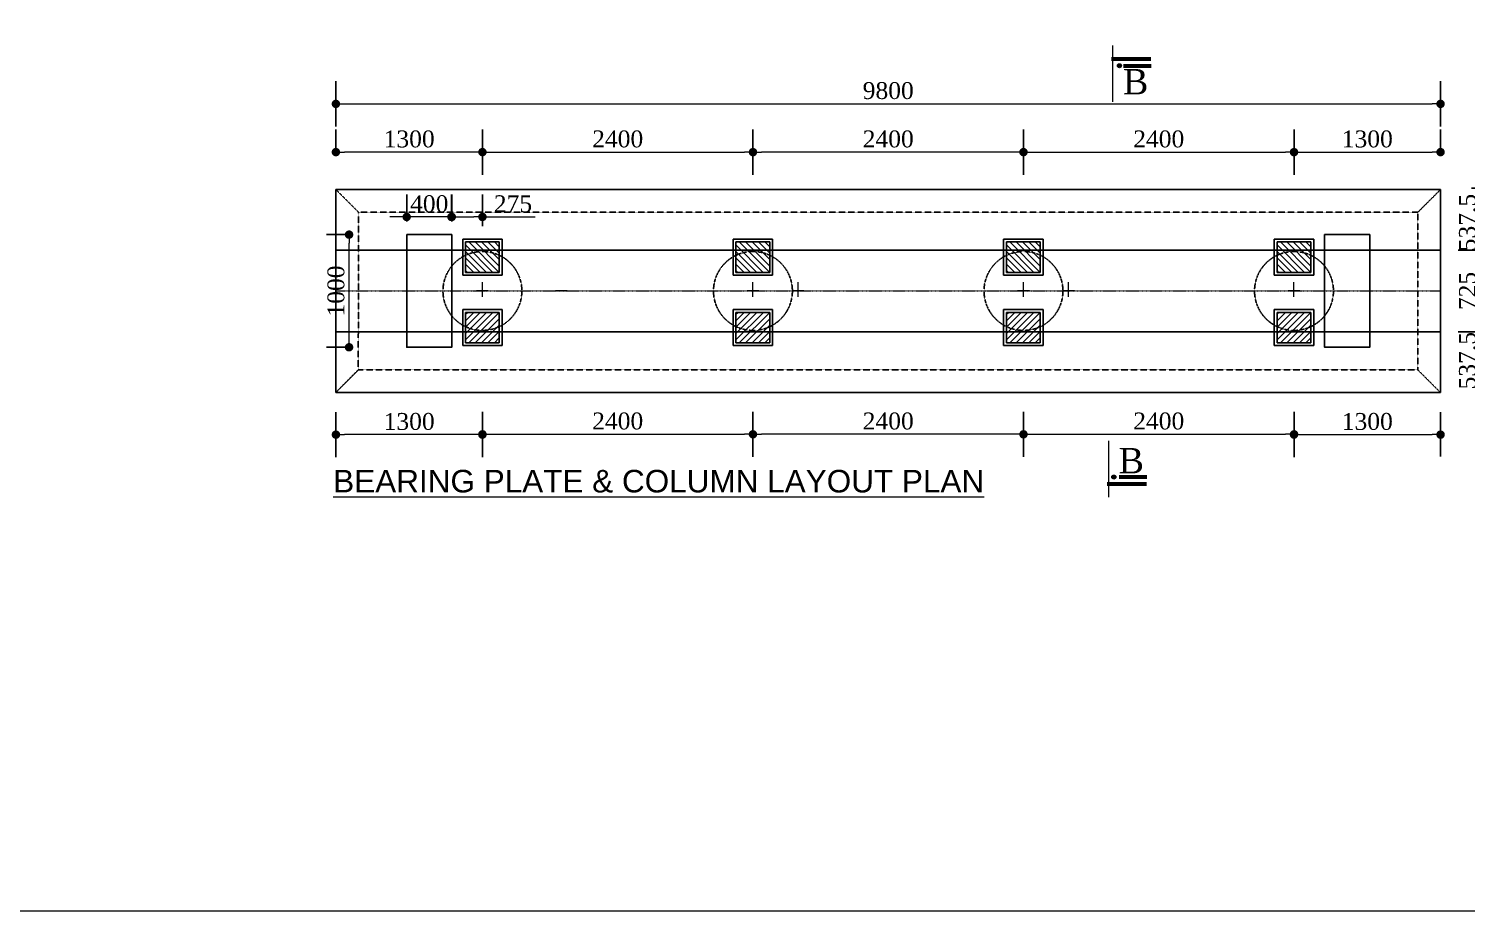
# Model space of a CAD drawing. Header units: millimetres. Extents: x -571543 to 35267, y -84886 to 197746.
# Drawn here: x -443008 to -430255, y -84886 to -77058 of the extents above; entities that cross this region are included whole.
import ezdxf

# ---------------------------------------------------------------- set-up
doc = ezdxf.new("R2010")
doc.units = ezdxf.units.MM
doc.header["$PDMODE"] = 2
for name, pattern in [('CENTER', [2, 1.25, -0.25, 0.25, -0.25]), ('DASHED', [0.75, 0.5, -0.25]), ('HIDDEN', [9.525, 6.35, -3.175])]:
    doc.linetypes.add(name, pattern=pattern)
doc.layers.get('Defpoints').update_dxf_attribs({"lineweight": 13})
for name, color, linetype, lineweight in [('Center Line', 34, 'Continuous', 15), ('Dimision', 96, 'Continuous', 18), ('hatch', 65, 'Continuous', 15), ('Hatching', 65, 'Continuous', 20), ('Text', 7, 'Continuous', 15)]:
    doc.layers.add(name, color=color, linetype=linetype, lineweight=lineweight)
doc.layers.add('Pire Line', color=11, linetype='Continuous')
doc.styles.add('ROMANS', font='arial.ttf', dxfattribs={"height": 200})
doc.styles.get("Standard").update_dxf_attribs({"font": 'times.ttf'})
doc.dimstyles.new('ISO-25', dxfattribs={"dimtxt": 175, "dimasz": 100, "dimexe": 65, "dimexo": 115.625, "dimgap": 40, "dimtad": 1, "dimtoh": 1, "dimdec": 0, "dimtxsty": 'Standard', "dimblk": 'DOT', "dimcen": 300, "dimclrd": 256, "dimclre": 256, "dimclrt": 256, "dimadec": 0, "dimazin": 0, "dimtfac": 1, "dimtdec": 0, "dimtix": 1, "dimtmove": 0, "dimatfit": 3, "dimldrblk": 'DOT', "dimfxl": 75, "dimlwd": -1, "dimarcsym": 0})

# ---------------------------------------------------------------- blocks, each defined once
blk = doc.blocks.new('_Dot')
at = {"color": 0, "linetype": 'ByBlock', "lineweight": -2}
blk.add_line((-0.5, 0), (-1, 0), dxfattribs=at)
at = {"color": 0, "linetype": 'ByBlock', "const_width": 0.5}
blk.add_lwpolyline([(-0.25, 0, 1), (0.25, 0, 1)], format="xyb", close=True, dxfattribs=at)
blk = doc.blocks.new('*D96')
at = {"layer": 'Defpoints', "color": 0, "ltscale": 3, "transparency": 16777216}
for p in [(-430483, -77724), (-440283, -78196), (-430483, -78196)]:
    blk.add_point(p, dxfattribs=at)
at = {"layer": 'Dimision', "lineweight": -2, "ltscale": 3, "transparency": 16777216}
for p, q in [((-440283, -77924), (-440283, -77524)), ((-430483, -77924), (-430483, -77524))]:
    blk.add_line(p, q, dxfattribs=at)
at = {"layer": 'Dimision', "ltscale": 3, "transparency": 16777216}
blk.add_line((-440208, -77724), (-430558, -77724), dxfattribs=at)
at = {"layer": 'Dimision', "ltscale": 3, "transparency": 16777216, "xscale": 75, "yscale": 75, "zscale": 75, "rotation": 180}
blk.add_blockref('_Dot', (-440283, -77724), dxfattribs=at)
at = {"layer": 'Dimision', "ltscale": 3, "transparency": 16777216, "xscale": 75, "yscale": 75, "zscale": 75}
blk.add_blockref('_Dot', (-430483, -77724), dxfattribs=at)
at = {"layer": 'Dimision', "ltscale": 3, "transparency": 16777216, "insert": (-435383, -77607), "char_height": 150, "attachment_point": 5}
blk.add_mtext('9800', dxfattribs=at)
blk = doc.blocks.new('*D97')
at = {"layer": 'Defpoints', "color": 0, "ltscale": 3, "transparency": 16777216}
for p in [(-436583, -78152), (-438983, -78484), (-436583, -78484)]:
    blk.add_point(p, dxfattribs=at)
at = {"layer": 'Dimision', "lineweight": -2, "ltscale": 3, "transparency": 16777216}
for p, q in [((-438983, -78352), (-438983, -77952)), ((-436583, -78352), (-436583, -77952))]:
    blk.add_line(p, q, dxfattribs=at)
at = {"layer": 'Dimision', "ltscale": 3, "transparency": 16777216}
blk.add_line((-438908, -78152), (-436658, -78152), dxfattribs=at)
at = {"layer": 'Dimision', "ltscale": 3, "transparency": 16777216, "xscale": 75, "yscale": 75, "zscale": 75, "rotation": 180}
blk.add_blockref('_Dot', (-438983, -78152), dxfattribs=at)
at = {"layer": 'Dimision', "ltscale": 3, "transparency": 16777216, "xscale": 75, "yscale": 75, "zscale": 75}
blk.add_blockref('_Dot', (-436583, -78152), dxfattribs=at)
at = {"layer": 'Dimision', "ltscale": 3, "transparency": 16777216, "insert": (-437783, -78036), "char_height": 150, "attachment_point": 5}
blk.add_mtext('2400', dxfattribs=at)
blk = doc.blocks.new('*D98')
at = {"layer": 'Defpoints', "color": 0, "ltscale": 3, "transparency": 16777216}
for p in [(-430401, -78484), (-430402, -80284), (-429737, -80284)]:
    blk.add_point(p, dxfattribs=at)
at = {"layer": 'Dimision', "lineweight": -2, "ltscale": 3, "transparency": 16777216}
for p, q in [((-429937, -78484), (-429537, -78484)), ((-429937, -80284), (-429537, -80284))]:
    blk.add_line(p, q, dxfattribs=at)
at = {"layer": 'Dimision', "ltscale": 3, "transparency": 16777216}
blk.add_line((-429737, -78559), (-429737, -80209), dxfattribs=at)
at = {"layer": 'Dimision', "ltscale": 3, "transparency": 16777216, "xscale": 75, "yscale": 75, "zscale": 75}
for p, rotation in [((-429737, -78484), 90), ((-429737, -80284), 270)]:
    blk.add_blockref('_Dot', p, dxfattribs=dict(at, rotation=rotation))
at = {"layer": 'Dimision', "ltscale": 3, "transparency": 16777216, "insert": (-429853, -79384), "char_height": 150, "attachment_point": 5, "rotation": 90}
blk.add_mtext('1800', dxfattribs=at)
blk = doc.blocks.new('*D99')
at = {"layer": 'Defpoints', "color": 0, "ltscale": 3, "transparency": 16777216}
for p in [(-430483, -78152), (-430483, -78304), (-431783, -78484)]:
    blk.add_point(p, dxfattribs=at)
at = {"layer": 'Dimision', "lineweight": -2, "ltscale": 3, "transparency": 16777216}
for p, q in [((-431783, -78352), (-431783, -77952)), ((-430483, -78188), (-430483, -77952))]:
    blk.add_line(p, q, dxfattribs=at)
at = {"layer": 'Dimision', "ltscale": 3, "transparency": 16777216}
blk.add_line((-431708, -78152), (-430558, -78152), dxfattribs=at)
at = {"layer": 'Dimision', "ltscale": 3, "transparency": 16777216, "xscale": 75, "yscale": 75, "zscale": 75, "rotation": 180}
blk.add_blockref('_Dot', (-431783, -78152), dxfattribs=at)
at = {"layer": 'Dimision', "ltscale": 3, "transparency": 16777216, "xscale": 75, "yscale": 75, "zscale": 75}
blk.add_blockref('_Dot', (-430483, -78152), dxfattribs=at)
at = {"layer": 'Dimision', "ltscale": 3, "transparency": 16777216, "insert": (-431133, -78036), "char_height": 150, "attachment_point": 5}
blk.add_mtext('1300', dxfattribs=at)
blk = doc.blocks.new('*D100')
at = {"layer": 'Defpoints', "color": 0, "ltscale": 3, "transparency": 16777216}
for p in [(-440283, -78152), (-440283, -78304), (-438983, -78484)]:
    blk.add_point(p, dxfattribs=at)
at = {"layer": 'Dimision', "lineweight": -2, "ltscale": 3, "transparency": 16777216}
for p, q in [((-440283, -78188), (-440283, -77952)), ((-438983, -78352), (-438983, -77952))]:
    blk.add_line(p, q, dxfattribs=at)
at = {"layer": 'Dimision', "ltscale": 3, "transparency": 16777216}
blk.add_line((-439058, -78152), (-440208, -78152), dxfattribs=at)
at = {"layer": 'Dimision', "ltscale": 3, "transparency": 16777216, "xscale": 75, "yscale": 75, "zscale": 75, "rotation": 180}
blk.add_blockref('_Dot', (-440283, -78152), dxfattribs=at)
at = {"layer": 'Dimision', "ltscale": 3, "transparency": 16777216, "xscale": 75, "yscale": 75, "zscale": 75}
blk.add_blockref('_Dot', (-438983, -78152), dxfattribs=at)
at = {"layer": 'Dimision', "ltscale": 3, "transparency": 16777216, "insert": (-439633, -78036), "char_height": 150, "attachment_point": 5}
blk.add_mtext('1300', dxfattribs=at)
blk = doc.blocks.new('*D101')
at = {"layer": 'Defpoints', "color": 0, "ltscale": 3, "transparency": 16777216}
for p in [(-430484, -79746), (-430126, -79746), (-430280, -80296)]:
    blk.add_point(p, dxfattribs=at)
at = {"layer": 'Dimision', "lineweight": -2, "ltscale": 3, "transparency": 16777216}
for p, q in [((-430326, -79746), (-429926, -79746)), ((-430164, -80296), (-429926, -80296))]:
    blk.add_line(p, q, dxfattribs=at)
at = {"layer": 'Dimision', "ltscale": 3, "transparency": 16777216}
blk.add_line((-430126, -80221), (-430126, -79821), dxfattribs=at)
at = {"layer": 'Dimision', "ltscale": 3, "transparency": 16777216, "xscale": 75, "yscale": 75, "zscale": 75}
for p, rotation in [((-430126, -79746), 90), ((-430126, -80296), 270)]:
    blk.add_blockref('_Dot', p, dxfattribs=dict(at, rotation=rotation))
at = {"layer": 'Dimision', "ltscale": 3, "transparency": 16777216, "insert": (-430243, -80002), "char_height": 150, "attachment_point": 5, "rotation": 90}
blk.add_mtext('537.5', dxfattribs=at)
blk = doc.blocks.new('*D102')
at = {"layer": 'Defpoints', "color": 0, "ltscale": 3, "transparency": 16777216}
for p in [(-430483, -79021), (-430126, -79021), (-430484, -79746)]:
    blk.add_point(p, dxfattribs=at)
at = {"layer": 'Dimision', "lineweight": -2, "ltscale": 3, "transparency": 16777216}
for p, q in [((-430326, -79021), (-429926, -79021)), ((-430326, -79746), (-429926, -79746))]:
    blk.add_line(p, q, dxfattribs=at)
at = {"layer": 'Dimision', "ltscale": 3, "transparency": 16777216}
blk.add_line((-430126, -79671), (-430126, -79096), dxfattribs=at)
at = {"layer": 'Dimision', "ltscale": 3, "transparency": 16777216, "xscale": 75, "yscale": 75, "zscale": 75}
for p, rotation in [((-430126, -79021), 90), ((-430126, -79746), 270)]:
    blk.add_blockref('_Dot', p, dxfattribs=dict(at, rotation=rotation))
at = {"layer": 'Dimision', "ltscale": 3, "transparency": 16777216, "insert": (-430243, -79384), "char_height": 150, "attachment_point": 5, "rotation": 90}
blk.add_mtext('725', dxfattribs=at)
blk = doc.blocks.new('*D103')
at = {"layer": 'Defpoints', "color": 0, "ltscale": 3, "transparency": 16777216}
for p in [(-430325, -78471), (-430126, -78471), (-430483, -79021)]:
    blk.add_point(p, dxfattribs=at)
at = {"layer": 'Dimision', "lineweight": -2, "ltscale": 3, "transparency": 16777216}
for p, q in [((-430209, -78471), (-429926, -78471)), ((-430326, -79021), (-429926, -79021))]:
    blk.add_line(p, q, dxfattribs=at)
at = {"layer": 'Dimision', "ltscale": 3, "transparency": 16777216}
blk.add_line((-430126, -78946), (-430126, -78546), dxfattribs=at)
at = {"layer": 'Dimision', "ltscale": 3, "transparency": 16777216, "xscale": 75, "yscale": 75, "zscale": 75}
for p, rotation in [((-430126, -78471), 90), ((-430126, -79021), 270)]:
    blk.add_blockref('_Dot', p, dxfattribs=dict(at, rotation=rotation))
at = {"layer": 'Dimision', "ltscale": 3, "transparency": 16777216, "insert": (-430243, -78777), "char_height": 150, "attachment_point": 5, "rotation": 90}
blk.add_mtext('537.5', dxfattribs=at)
blk = doc.blocks.new('*D104')
at = {"layer": 'Defpoints', "color": 0, "ltscale": 3, "transparency": 16777216}
for p in [(-436583, -78152), (-436583, -78484), (-434183, -78684)]:
    blk.add_point(p, dxfattribs=at)
at = {"layer": 'Dimision', "lineweight": -2, "ltscale": 3, "transparency": 16777216}
for p, q in [((-436583, -78352), (-436583, -77952)), ((-434183, -78352), (-434183, -77952))]:
    blk.add_line(p, q, dxfattribs=at)
at = {"layer": 'Dimision', "ltscale": 3, "transparency": 16777216}
blk.add_line((-434258, -78152), (-436508, -78152), dxfattribs=at)
at = {"layer": 'Dimision', "ltscale": 3, "transparency": 16777216, "xscale": 75, "yscale": 75, "zscale": 75, "rotation": 180}
blk.add_blockref('_Dot', (-436583, -78152), dxfattribs=at)
at = {"layer": 'Dimision', "ltscale": 3, "transparency": 16777216, "xscale": 75, "yscale": 75, "zscale": 75}
blk.add_blockref('_Dot', (-434183, -78152), dxfattribs=at)
at = {"layer": 'Dimision', "ltscale": 3, "transparency": 16777216, "insert": (-435383, -78036), "char_height": 150, "attachment_point": 5}
blk.add_mtext('2400', dxfattribs=at)
blk = doc.blocks.new('*D105')
at = {"layer": 'Defpoints', "color": 0, "ltscale": 3, "transparency": 16777216}
for p in [(-438983, -79384), (-436583, -80284), (-436583, -80655)]:
    blk.add_point(p, dxfattribs=at)
at = {"layer": 'Dimision', "lineweight": -2, "ltscale": 3, "transparency": 16777216}
for p, q in [((-438983, -80455), (-438983, -80855)), ((-436583, -80455), (-436583, -80855))]:
    blk.add_line(p, q, dxfattribs=at)
at = {"layer": 'Dimision', "ltscale": 3, "transparency": 16777216}
blk.add_line((-438908, -80655), (-436658, -80655), dxfattribs=at)
at = {"layer": 'Dimision', "ltscale": 3, "transparency": 16777216, "xscale": 75, "yscale": 75, "zscale": 75, "rotation": 180}
blk.add_blockref('_Dot', (-438983, -80655), dxfattribs=at)
at = {"layer": 'Dimision', "ltscale": 3, "transparency": 16777216, "xscale": 75, "yscale": 75, "zscale": 75}
blk.add_blockref('_Dot', (-436583, -80655), dxfattribs=at)
at = {"layer": 'Dimision', "ltscale": 3, "transparency": 16777216, "insert": (-437783, -80538), "char_height": 150, "attachment_point": 5}
blk.add_mtext('2400', dxfattribs=at)
blk = doc.blocks.new('*D106')
at = {"layer": 'Defpoints', "color": 0, "ltscale": 3, "transparency": 16777216}
for p in [(-431783, -79384), (-430483, -80658), (-430483, -80966)]:
    blk.add_point(p, dxfattribs=at)
at = {"layer": 'Dimision', "lineweight": -2, "ltscale": 3, "transparency": 16777216}
for p, q in [((-431783, -80458), (-431783, -80858)), ((-430483, -80851), (-430483, -80458))]:
    blk.add_line(p, q, dxfattribs=at)
at = {"layer": 'Dimision', "ltscale": 3, "transparency": 16777216}
blk.add_line((-431708, -80658), (-430558, -80658), dxfattribs=at)
at = {"layer": 'Dimision', "ltscale": 3, "transparency": 16777216, "xscale": 75, "yscale": 75, "zscale": 75, "rotation": 180}
blk.add_blockref('_Dot', (-431783, -80658), dxfattribs=at)
at = {"layer": 'Dimision', "ltscale": 3, "transparency": 16777216, "xscale": 75, "yscale": 75, "zscale": 75}
blk.add_blockref('_Dot', (-430483, -80658), dxfattribs=at)
at = {"layer": 'Dimision', "ltscale": 3, "transparency": 16777216, "insert": (-431133, -80542), "char_height": 150, "attachment_point": 5}
blk.add_mtext('1300', dxfattribs=at)
blk = doc.blocks.new('*D107')
at = {"layer": 'Defpoints', "color": 0, "ltscale": 3, "transparency": 16777216}
for p in [(-438983, -79384), (-440283, -80284), (-440283, -80658)]:
    blk.add_point(p, dxfattribs=at)
at = {"layer": 'Dimision', "lineweight": -2, "ltscale": 3, "transparency": 16777216}
for p, q in [((-440283, -80458), (-440283, -80858)), ((-438983, -80458), (-438983, -80858))]:
    blk.add_line(p, q, dxfattribs=at)
at = {"layer": 'Dimision', "ltscale": 3, "transparency": 16777216}
blk.add_line((-439058, -80658), (-440208, -80658), dxfattribs=at)
at = {"layer": 'Dimision', "ltscale": 3, "transparency": 16777216, "xscale": 75, "yscale": 75, "zscale": 75, "rotation": 180}
blk.add_blockref('_Dot', (-440283, -80658), dxfattribs=at)
at = {"layer": 'Dimision', "ltscale": 3, "transparency": 16777216, "xscale": 75, "yscale": 75, "zscale": 75}
blk.add_blockref('_Dot', (-438983, -80658), dxfattribs=at)
at = {"layer": 'Dimision', "ltscale": 3, "transparency": 16777216, "insert": (-439633, -80542), "char_height": 150, "attachment_point": 5}
blk.add_mtext('1300', dxfattribs=at)
blk = doc.blocks.new('*D108')
at = {"layer": 'Defpoints', "color": 0, "ltscale": 3, "transparency": 16777216}
for p in [(-436583, -80284), (-434183, -80284), (-436583, -80655)]:
    blk.add_point(p, dxfattribs=at)
at = {"layer": 'Dimision', "lineweight": -2, "ltscale": 3, "transparency": 16777216}
for p, q in [((-436583, -80455), (-436583, -80855)), ((-434183, -80455), (-434183, -80855))]:
    blk.add_line(p, q, dxfattribs=at)
at = {"layer": 'Dimision', "ltscale": 3, "transparency": 16777216}
blk.add_line((-434258, -80655), (-436508, -80655), dxfattribs=at)
at = {"layer": 'Dimision', "ltscale": 3, "transparency": 16777216, "xscale": 75, "yscale": 75, "zscale": 75, "rotation": 180}
blk.add_blockref('_Dot', (-436583, -80655), dxfattribs=at)
at = {"layer": 'Dimision', "ltscale": 3, "transparency": 16777216, "xscale": 75, "yscale": 75, "zscale": 75}
blk.add_blockref('_Dot', (-434183, -80655), dxfattribs=at)
at = {"layer": 'Dimision', "ltscale": 3, "transparency": 16777216, "insert": (-435383, -80538), "char_height": 150, "attachment_point": 5}
blk.add_mtext('2400', dxfattribs=at)
blk = doc.blocks.new('*D131')
at = {"layer": 'Defpoints', "color": 0, "ltscale": 3, "transparency": 16777216}
for p in [(-440166, -78884), (-440055, -78884), (-440055, -79883)]:
    blk.add_point(p, dxfattribs=at)
at = {"layer": 'Dimision', "lineweight": -2, "ltscale": 3, "transparency": 16777216}
for p, q in [((-440166, -78884), (-440366, -78884)), ((-440166, -79883), (-440366, -79883))]:
    blk.add_line(p, q, dxfattribs=at)
at = {"layer": 'Dimision', "ltscale": 3, "transparency": 16777216}
blk.add_line((-440166, -79808), (-440166, -78959), dxfattribs=at)
at = {"layer": 'Dimision', "ltscale": 3, "transparency": 16777216, "xscale": 75, "yscale": 75, "zscale": 75}
for p, rotation in [((-440166, -78884), 90), ((-440166, -79883), 270)]:
    blk.add_blockref('_Dot', p, dxfattribs=dict(at, rotation=rotation))
at = {"layer": 'Dimision', "ltscale": 3, "transparency": 16777216, "insert": (-440282, -79384), "char_height": 150, "attachment_point": 5, "rotation": 90}
blk.add_mtext('1000', dxfattribs=at)
blk = doc.blocks.new('*D181')
at = {"layer": 'Defpoints', "color": 0, "ltscale": 3, "transparency": 16777216}
for p in [(-439655, -78727), (-439655, -78884), (-439255, -78884)]:
    blk.add_point(p, dxfattribs=at)
at = {"layer": 'Dimision', "lineweight": -2, "ltscale": 3, "transparency": 16777216}
for p, q in [((-439655, -78768), (-439655, -78527)), ((-439255, -78768), (-439255, -78527))]:
    blk.add_line(p, q, dxfattribs=at)
at = {"layer": 'Dimision', "ltscale": 3, "transparency": 16777216}
for p, q in [((-439730, -78727), (-439805, -78727)), ((-439255, -78727), (-439655, -78727)), ((-439180, -78727), (-439105, -78727))]:
    blk.add_line(p, q, dxfattribs=at)
at = {"layer": 'Dimision', "ltscale": 3, "transparency": 16777216, "xscale": 75, "yscale": 75, "zscale": 75}
blk.add_blockref('_Dot', (-439655, -78727), dxfattribs=at)
at = {"layer": 'Dimision', "ltscale": 3, "transparency": 16777216, "xscale": 75, "yscale": 75, "zscale": 75, "rotation": 180}
blk.add_blockref('_Dot', (-439255, -78727), dxfattribs=at)
at = {"layer": 'Dimision', "ltscale": 3, "transparency": 16777216, "insert": (-439455, -78611), "char_height": 150, "attachment_point": 5}
blk.add_mtext('400', dxfattribs=at)
blk = doc.blocks.new('*D132')
at = {"layer": 'Defpoints', "color": 0, "ltscale": 3, "transparency": 16777216}
for p in [(-438983, -78727), (-439258, -78859), (-438983, -78924)]:
    blk.add_point(p, dxfattribs=at)
at = {"layer": 'Dimision', "lineweight": -2, "ltscale": 3, "transparency": 16777216}
for p, q in [((-439258, -78743), (-439258, -78527)), ((-438983, -78808), (-438983, -78527))]:
    blk.add_line(p, q, dxfattribs=at)
at = {"layer": 'Dimision', "ltscale": 3, "transparency": 16777216}
for p, q in [((-439183, -78727), (-439058, -78727)), ((-438983, -78727), (-438515, -78727))]:
    blk.add_line(p, q, dxfattribs=at)
at = {"layer": 'Dimision', "ltscale": 3, "transparency": 16777216, "xscale": 75, "yscale": 75, "zscale": 75, "rotation": 180}
blk.add_blockref('_Dot', (-439258, -78727), dxfattribs=at)
at = {"layer": 'Dimision', "ltscale": 3, "transparency": 16777216, "xscale": 75, "yscale": 75, "zscale": 75}
blk.add_blockref('_Dot', (-438983, -78727), dxfattribs=at)
at = {"layer": 'Dimision', "ltscale": 3, "transparency": 16777216, "insert": (-438712, -78611), "char_height": 150, "attachment_point": 5}
blk.add_mtext('275', dxfattribs=at)
blk = doc.blocks.new('*D133')
at = {"layer": 'Defpoints', "color": 0, "ltscale": 3, "transparency": 16777216}
for p in [(-431783, -78152), (-431783, -78484), (-434183, -78684)]:
    blk.add_point(p, dxfattribs=at)
at = {"layer": 'Dimision', "lineweight": -2, "ltscale": 3, "transparency": 16777216}
for p, q in [((-434183, -78352), (-434183, -77952)), ((-431783, -78352), (-431783, -77952))]:
    blk.add_line(p, q, dxfattribs=at)
at = {"layer": 'Dimision', "ltscale": 3, "transparency": 16777216}
blk.add_line((-434108, -78152), (-431858, -78152), dxfattribs=at)
at = {"layer": 'Dimision', "ltscale": 3, "transparency": 16777216, "xscale": 75, "yscale": 75, "zscale": 75, "rotation": 180}
blk.add_blockref('_Dot', (-434183, -78152), dxfattribs=at)
at = {"layer": 'Dimision', "ltscale": 3, "transparency": 16777216, "xscale": 75, "yscale": 75, "zscale": 75}
blk.add_blockref('_Dot', (-431783, -78152), dxfattribs=at)
at = {"layer": 'Dimision', "ltscale": 3, "transparency": 16777216, "insert": (-432983, -78036), "char_height": 150, "attachment_point": 5}
blk.add_mtext('2400', dxfattribs=at)
blk = doc.blocks.new('*D134')
at = {"layer": 'Defpoints', "color": 0, "ltscale": 3, "transparency": 16777216}
for p in [(-434183, -80284), (-431783, -80284), (-431783, -80655)]:
    blk.add_point(p, dxfattribs=at)
at = {"layer": 'Dimision', "lineweight": -2, "ltscale": 3, "transparency": 16777216}
for p, q in [((-434183, -80455), (-434183, -80855)), ((-431783, -80455), (-431783, -80855))]:
    blk.add_line(p, q, dxfattribs=at)
at = {"layer": 'Dimision', "ltscale": 3, "transparency": 16777216}
blk.add_line((-434108, -80655), (-431858, -80655), dxfattribs=at)
at = {"layer": 'Dimision', "ltscale": 3, "transparency": 16777216, "xscale": 75, "yscale": 75, "zscale": 75, "rotation": 180}
blk.add_blockref('_Dot', (-434183, -80655), dxfattribs=at)
at = {"layer": 'Dimision', "ltscale": 3, "transparency": 16777216, "xscale": 75, "yscale": 75, "zscale": 75}
blk.add_blockref('_Dot', (-431783, -80655), dxfattribs=at)
at = {"layer": 'Dimision', "ltscale": 3, "transparency": 16777216, "insert": (-432983, -80538), "char_height": 150, "attachment_point": 5}
blk.add_mtext('2400', dxfattribs=at)

msp = doc.modelspace()

# ---------------------------------------------------------------- hatches: boundary and pattern name
at = {"layer": 'hatch', "ltscale": 10}
h = msp.add_hatch(dxfattribs=at)
h.set_pattern_fill('_USER', color=256, scale=40, angle=45, style=0, pattern_type=0)
h.set_pattern_definition([(315, (-52876.517, 33306.345), (-28.2842712, -28.2842712), [])])
h.paths.add_polyline_path([(-439133.2, -79218.6), (-439133.2, -78948.6), (-438833.2, -78948.6), (-438833.2, -79218.6)])
h = msp.add_hatch(dxfattribs=at)
h.set_pattern_fill('_USER', color=256, scale=40, angle=45, style=0, pattern_type=0)
h.set_pattern_definition([(315, (-50477.45, 33306.345), (-28.2842712, -28.2842712), [])])
h.paths.add_polyline_path([(-436734.2, -79218.6), (-436734.2, -78948.6), (-436434.2, -78948.6), (-436434.2, -79218.6)])
h = msp.add_hatch(dxfattribs=at)
h.set_pattern_fill('_USER', color=256, scale=40, angle=45, style=0, pattern_type=0)
h.set_pattern_definition([(315, (-48077.45, 33306.345), (-28.2842712, -28.2842712), [])])
h.paths.add_polyline_path([(-434334.2, -79218.6), (-434334.2, -78948.6), (-434034.2, -78948.6), (-434034.2, -79218.6)])
h = msp.add_hatch(dxfattribs=at)
h.set_pattern_fill('_USER', color=256, scale=40, angle=45, style=0, pattern_type=0)
h.set_pattern_definition([(315, (-45676.517, 33306.345), (-28.2842712, -28.2842712), [])])
h.paths.add_polyline_path([(-431933.2, -79218.6), (-431933.2, -78948.6), (-431633.2, -78948.6), (-431633.2, -79218.6)])
h = msp.add_hatch(dxfattribs=at)
h.set_pattern_fill('_USER', color=256, scale=40, angle=45, style=0, pattern_type=0)
h.set_pattern_definition([(45, (-52876.517, -192098.61), (-28.2842712, 28.2842712), [])])
h.paths.add_polyline_path([(-439133.2, -79573.6), (-439133.2, -79843.6), (-438833.2, -79843.6), (-438833.2, -79573.6)])
h = msp.add_hatch(dxfattribs=at)
h.set_pattern_fill('_USER', color=256, scale=40, angle=45, style=0, pattern_type=0)
h.set_pattern_definition([(45, (-50477.45, -192098.61), (-28.2842712, 28.2842712), [])])
h.paths.add_polyline_path([(-436734.2, -79573.6), (-436734.2, -79843.6), (-436434.2, -79843.6), (-436434.2, -79573.6)])
h = msp.add_hatch(dxfattribs=at)
h.set_pattern_fill('_USER', color=256, scale=40, angle=45, style=0, pattern_type=0)
h.set_pattern_definition([(45, (-48077.45, -192098.61), (-28.2842712, 28.2842712), [])])
h.paths.add_polyline_path([(-434334.2, -79573.6), (-434334.2, -79843.6), (-434034.2, -79843.6), (-434034.2, -79573.6)])
h = msp.add_hatch(dxfattribs=at)
h.set_pattern_fill('_USER', color=256, scale=40, angle=45, style=0, pattern_type=0)
h.set_pattern_definition([(45, (-45676.517, -192098.61), (-28.2842712, 28.2842712), [])])
h.paths.add_polyline_path([(-431933.2, -79573.6), (-431933.2, -79843.6), (-431633.2, -79843.6), (-431633.2, -79573.6)])
at = {"layer": 'Text'}
for points in [[(-433313.8, -77385.8, 1), (-433349.7, -77385.8, 1)], [(-433363.6, -81034, -1), (-433399.4, -81034, -1)]]:
    msp.add_hatch(color=256, dxfattribs=at).paths.add_polyline_path(points)

# ---------------------------------------------------------------- linework, layer by layer
at = {"layer": 'Center Line'}
for p, q in [((-438983.2, -79436.1), (-438983.2, -79306.1)), ((-436583.2, -79436.1), (-436583.2, -79306.1)), ((-436183.2, -79436.1), (-436183.2, -79306.1)), ((-434183.2, -79436.1), (-434183.2, -79306.1)), ((-433783.2, -79436.1), (-433783.2, -79306.1)), ((-431783.2, -79436.1), (-431783.2, -79306.1)), ((-438930.7, -79383.6), (-439035.7, -79383.6)), ((-438230.7, -79383.6), (-438335.7, -79383.6)), ((-436530.7, -79383.6), (-436635.7, -79383.6)), ((-436130.7, -79383.6), (-436235.7, -79383.6)), ((-434130.7, -79383.6), (-434235.7, -79383.6)), ((-433730.7, -79383.6), (-433835.7, -79383.6)), ((-431731.2, -79383.6), (-431836.2, -79383.6)), ((-431730.7, -79383.6), (-431835.7, -79383.6))]:
    msp.add_line(p, q, dxfattribs=at)
at = {"layer": 'Center Line', "linetype": 'CENTER', "ltscale": 6}
msp.add_lwpolyline([(-440283.2, -79383.6), (-430482.3, -79383.6)], dxfattribs=at)
at = {"layer": 'Hatching', "ltscale": 3}
msp.add_lwpolyline([(-471658.2, -25187.2), (-323980.8, -25187.2), (-323980.8, -84885.6), (-471658.2, -84885.6)], close=True, dxfattribs=at)
at = {"layer": 'Pire Line', "ltscale": 5}
for p, q in [((-440283.2, -78483.6), (-430483.2, -78483.6)), ((-440283.2, -80283.6), (-440283.2, -78483.6)), ((-430483.2, -78483.6), (-430484.2, -80283.6)), ((-439158.2, -79243.6), (-439158.2, -78923.6)), ((-438808.2, -78923.6), (-439158.2, -78923.6)), ((-438808.2, -79243.6), (-438808.2, -78923.6)), ((-436759.2, -79243.6), (-436759.2, -78923.6)), ((-436409.2, -78923.6), (-436759.2, -78923.6)), ((-436409.2, -79243.6), (-436409.2, -78923.6)), ((-434359.2, -79243.6), (-434359.2, -78923.6)), ((-434009.2, -78923.6), (-434359.2, -78923.6)), ((-434009.2, -79243.6), (-434009.2, -78923.6)), ((-431958.2, -79243.6), (-431958.2, -78923.6)), ((-431608.2, -78923.6), (-431958.2, -78923.6)), ((-431608.2, -79243.6), (-431608.2, -78923.6)), ((-440283.2, -79021.1), (-430483.2, -79021.1)), ((-439133.2, -79218.6), (-439133.2, -78948.6)), ((-438833.2, -78948.6), (-439133.2, -78948.6)), ((-438833.2, -79218.6), (-438833.2, -78948.6)), ((-436734.2, -79218.6), (-436734.2, -78948.6)), ((-436434.2, -78948.6), (-436734.2, -78948.6)), ((-436434.2, -79218.6), (-436434.2, -78948.6)), ((-434334.2, -79218.6), (-434334.2, -78948.6)), ((-434034.2, -78948.6), (-434334.2, -78948.6)), ((-434034.2, -79218.6), (-434034.2, -78948.6)), ((-431933.2, -79218.6), (-431933.2, -78948.6)), ((-431633.2, -78948.6), (-431933.2, -78948.6)), ((-431633.2, -79218.6), (-431633.2, -78948.6)), ((-438808.2, -79243.6), (-439158.2, -79243.6)), ((-438833.2, -79218.6), (-439133.2, -79218.6)), ((-436409.2, -79243.6), (-436759.2, -79243.6)), ((-436434.2, -79218.6), (-436734.2, -79218.6)), ((-434009.2, -79243.6), (-434359.2, -79243.6)), ((-434034.2, -79218.6), (-434334.2, -79218.6)), ((-431608.2, -79243.6), (-431958.2, -79243.6)), ((-431633.2, -79218.6), (-431933.2, -79218.6)), ((-439158.2, -79548.6), (-439158.2, -79868.6)), ((-438808.2, -79548.6), (-439158.2, -79548.6)), ((-439133.2, -79573.6), (-439133.2, -79843.6)), ((-438833.2, -79573.6), (-439133.2, -79573.6)), ((-438833.2, -79573.6), (-438833.2, -79843.6)), ((-438808.2, -79548.6), (-438808.2, -79868.6)), ((-436759.2, -79548.6), (-436759.2, -79868.6)), ((-436409.2, -79548.6), (-436759.2, -79548.6)), ((-436734.2, -79573.6), (-436734.2, -79843.6)), ((-436434.2, -79573.6), (-436734.2, -79573.6)), ((-436434.2, -79573.6), (-436434.2, -79843.6)), ((-436409.2, -79548.6), (-436409.2, -79868.6)), ((-434359.2, -79548.6), (-434359.2, -79868.6)), ((-434009.2, -79548.6), (-434359.2, -79548.6)), ((-434334.2, -79573.6), (-434334.2, -79843.6)), ((-434034.2, -79573.6), (-434334.2, -79573.6)), ((-434034.2, -79573.6), (-434034.2, -79843.6)), ((-434009.2, -79548.6), (-434009.2, -79868.6)), ((-431958.2, -79548.6), (-431958.2, -79868.6)), ((-431608.2, -79548.6), (-431958.2, -79548.6)), ((-431933.2, -79573.6), (-431933.2, -79843.6)), ((-431633.2, -79573.6), (-431933.2, -79573.6)), ((-431633.2, -79573.6), (-431633.2, -79843.6)), ((-431608.2, -79548.6), (-431608.2, -79868.6)), ((-430484.2, -79746.1), (-440283.2, -79746.1)), ((-438808.2, -79868.6), (-439158.2, -79868.6)), ((-438833.2, -79843.6), (-439133.2, -79843.6)), ((-436409.2, -79868.6), (-436759.2, -79868.6)), ((-436434.2, -79843.6), (-436734.2, -79843.6)), ((-434009.2, -79868.6), (-434359.2, -79868.6)), ((-434034.2, -79843.6), (-434334.2, -79843.6)), ((-431608.2, -79868.6), (-431958.2, -79868.6)), ((-431633.2, -79843.6), (-431933.2, -79843.6)), ((-430484.2, -80283.6), (-440283.2, -80283.6))]:
    msp.add_line(p, q, dxfattribs=at)
at = {"layer": 'Pire Line', "linetype": 'HIDDEN', "ltscale": 0.3}
for p, q in [((-440084.2, -80083.6), (-440083.2, -78683.6)), ((-440083.2, -78683.6), (-430683.2, -78683.6)), ((-430683.2, -78683.6), (-430684.2, -80083.6)), ((-430684.2, -80083.6), (-440084.2, -80083.6))]:
    msp.add_line(p, q, dxfattribs=at)
at = {"layer": 'Pire Line', "linetype": 'DASHED', "ltscale": 5}
msp.add_lwpolyline([(-440083.2, -78683.6), (-440283.2, -78483.6)], dxfattribs=at)
at = {"layer": 'Pire Line', "linetype": 'DASHED', "ltscale": 3}
for points in [[(-430683.2, -78683.6), (-430483.2, -78483.6)], [(-440084.2, -80083.6), (-440283.2, -80283.6)], [(-430684.2, -80083.6), (-430484.2, -80283.6)]]:
    msp.add_lwpolyline(points, dxfattribs=at)
at = {"layer": 'Pire Line', "ltscale": 5}
for points in [[(-439655, -78883.8), (-439254.8, -78883.8), (-439254.8, -79883.4), (-439655, -79883.4)], [(-431111.1, -78883.8), (-431511.3, -78883.8), (-431511.3, -79883.4), (-431111.1, -79883.4)]]:
    msp.add_lwpolyline(points, close=True, dxfattribs=at)
at = {"layer": 'Pire Line', "linetype": 'HIDDEN', "ltscale": 0.3}
for centre in [(-438983.2, -79383.6), (-436583.2, -79383.6), (-434183.2, -79383.6), (-431783.2, -79383.6)]:
    msp.add_circle(centre, 350, dxfattribs=at)
at = {"layer": 'Text'}
for p, q in [((-433391, -77706.5), (-433391, -77207.1)), ((-433429.6, -80714.3), (-433429.6, -81213.7))]:
    msp.add_line(p, q, dxfattribs=at)
at = {"layer": 'Text', "const_width": 35.9}
for points in [[(-433402.3, -77325.7), (-433052.9, -77325.7)], [(-433297.4, -77386.8), (-433047.9, -77386.8)], [(-433440.9, -81095.1), (-433091.5, -81095.1)], [(-433336, -81034), (-433086.5, -81034)]]:
    msp.add_lwpolyline(points, dxfattribs=at)
at = {"layer": 'Text'}
for centre in [(-433331.7, -77385.8), (-433381.5, -81034)]:
    msp.add_circle(centre, 17.9, dxfattribs=at)

# ---------------------------------------------------------------- texts
for p in [(-433301.2, -77639.2), (-433339.8, -81000.8)]:
    msp.add_text('B', height=224.2, dxfattribs=at).set_placement(p)
at = {"layer": 'Text', "style": 'ROMANS'}
msp.add_text('%%UBEARING PLATE & COLUMN LAYOUT PLAN', height=200, dxfattribs=at).set_placement((-440306.8, -81170.5))

# ---------------------------------------------------------------- dimensions: what is measured, and where the dimension line sits
at = {"layer": 'Dimision', "ltscale": 3}
for base, p1, p2, picture, middle in [((-430483.2, -77723.6), (-440283.2, -78196), (-430483.2, -78196), '*D96', (-435383.2, -77607.1)), ((-440283.2, -78152), (-438983.2, -78483.6), (-440283.2, -78303.7), '*D100', (-439633.2, -78035.7)), ((-436583.2, -78152), (-438983.2, -78483.6), (-436583.2, -78483.6), '*D97', (-437783.2, -78035.7)), ((-431783.2, -78152), (-434183.2, -78683.6), (-431783.2, -78483.6), '*D133', (-432983.2, -78035.7)), ((-430483.2, -78152), (-431783.2, -78483.6), (-430483.2, -78303.7), '*D99', (-431133.2, -78035.7)), ((-439655, -78727.1), (-439254.8, -78883.8), (-439655, -78883.8), '*D181', (-439454.9, -78610.8)), ((-440283.2, -80658.4), (-438983.2, -79383.6), (-440283.2, -80283.6), '*D107', (-439633.2, -80542.1)), ((-436583.2, -80654.5), (-438983.2, -79383.6), (-436583.2, -80283.6), '*D105', (-437783.2, -80538.2)), ((-430483.2, -80658.4), (-431783.2, -79383.6), (-430483.2, -80966.3), '*D106', (-431133.2, -80542.1)), ((-431783.2, -80654.5), (-434183.2, -80283.6), (-431783.2, -80283.6), '*D134', (-432983.2, -80538.2))]:
    dim = msp.add_linear_dim(base=base, p1=p1, p2=p2, dimstyle='ISO-25', override={"dimtxt": 150, "dimasz": 75, "dimexe": 200, "dimfxl": 200, "dimfxlon": 1}, dxfattribs=at)
    dim.commit()
    dim.dimension.update_dxf_attribs({"geometry": picture, "text_midpoint": middle})
for base, p1, p2, angle, picture, middle in [((-436583.2, -78152), (-434183.2, -78683.6), (-436583.2, -78483.6), 180, '*D104', (-435383.2, -78035.7)), ((-429737, -80283.6), (-430401.2, -78483.6), (-430402.1, -80283.6), 90, '*D98', (-429853.3, -79383.6)), ((-440166.2, -78883.8), (-440055, -79883.4), (-440055, -78883.8), 90, '*D131', (-440282.5, -79383.6)), ((-430126.4, -79021.1), (-430484.2, -79746.1), (-430483.2, -79021.1), 90, '*D102', (-430242.9, -79383.6)), ((-436583.2, -80654.5), (-434183.2, -80283.6), (-436583.2, -80283.6), 180, '*D108', (-435383.2, -80538.2))]:
    dim = msp.add_linear_dim(base=base, p1=p1, p2=p2, angle=angle, dimstyle='ISO-25', override={"dimtxt": 150, "dimasz": 75, "dimexe": 200, "dimfxl": 200, "dimfxlon": 1}, dxfattribs=at)
    dim.commit()
    dim.dimension.update_dxf_attribs({"geometry": picture, "text_midpoint": middle})
dim = msp.add_linear_dim(base=(-438983.2, -78727.1), p1=(-439258.2, -78858.8), p2=(-438983.2, -78923.6), dimstyle='ISO-25', override={"dimtxt": 150, "dimasz": 75, "dimexe": 200, "dimfxl": 200, "dimfxlon": 1}, dxfattribs=at)
dim.commit()
dim.dimension.update_dxf_attribs({"geometry": '*D132', "text_midpoint": (-438711.8, -78727.1), "dimtype": 160})
for base, p1, p2, picture, middle in [((-430126.4, -78471.1), (-430483.2, -79021.1), (-430324.5, -78471.1), '*D103', (-430126.4, -78777.4)), ((-430126.4, -79746.1), (-430280.1, -80296.1), (-430484.2, -79746.1), '*D101', (-430126.4, -80002.4))]:
    dim = msp.add_linear_dim(base=base, p1=p1, p2=p2, angle=90, text='537.5', dimstyle='ISO-25', override={"dimtxt": 150, "dimasz": 75, "dimexe": 200, "dimfxl": 200, "dimfxlon": 1}, dxfattribs=at)
    dim.commit()
    dim.dimension.update_dxf_attribs({"geometry": picture, "text_midpoint": middle, "dimtype": 160})

doc.saveas('drawing.dxf')
